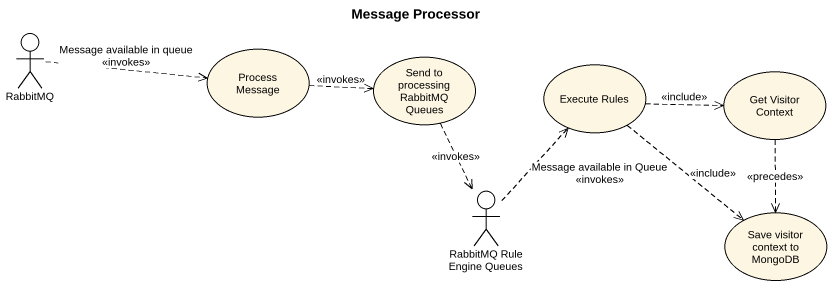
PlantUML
@startuml
title Message Processor
actor RabbitMQ
usecase "Process Message" as Process_Message
usecase "Send to processing RabbitMQ Queues" as Send_to_processing_RabbitMQ
usecase "Execute Rules" as Execute_Rules
usecase "Get Visitor Context" as Get_Visitor_Context
actor "RabbitMQ Rule Engine Queues" as RabbitMQ_Rule_Engine_Queues
usecase "Save visitor context to MongoDB" as Save_visitor_context_to
RabbitMQ .right.> Process_Message : Message available in queue\n<<invokes>>
Process_Message .right.> Send_to_processing_RabbitMQ : <<invokes>>
Send_to_processing_RabbitMQ ..> RabbitMQ_Rule_Engine_Queues : <<invokes>>
Execute_Rules .right.> Get_Visitor_Context : <<include>>
Execute_Rules ..> Save_visitor_context_to : <<include>>
Get_Visitor_Context ..> Save_visitor_context_to : <<precedes>>
RabbitMQ_Rule_Engine_Queues .up.> Execute_Rules : Message available in Queue\n<<invokes>>
@enduml
